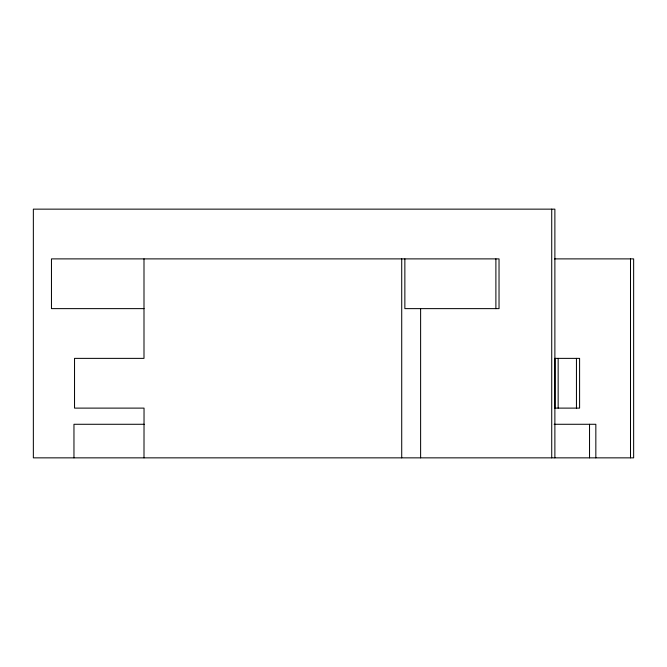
<?xml version="1.0" encoding="UTF-8"?>
<svg xmlns="http://www.w3.org/2000/svg" width="667" height="667" viewBox="0 0 667 667"><rect width="100%" height="100%" fill="white"/><g stroke="black" fill="none" stroke-linecap="round" stroke-linejoin="round"><path stroke-width="1" d="M554.46 258.888L633.65 258.888L633.65 457.854L33.35 457.854L33.35 209.146L554.877 209.146L554.877 457.854M144.055 308.629L51.459 308.629L51.459 258.888L499.033 258.888L499.033 308.629L404.861 308.629L404.861 258.888M554.777 358.371L579.598 358.371L579.598 408.112L554.777 408.112M144.214 424.279L73.962 424.279L73.962 457.854M554.16 424.279L595.839 424.279L595.839 457.854M630.498 258.888L630.498 457.854M589.536 424.279L589.536 457.854M576.446 358.371L576.446 408.112M558.154 358.371L558.154 408.112M555.002 358.371L555.002 408.112M551.726 209.146L551.726 457.854M495.889 258.888L495.889 308.629M420.619 308.888L420.619 457.854M401.717 258.888L401.717 457.854M143.997 258.888L143.997 358.371L74.537 358.371L74.537 408.112L144.039 408.112L143.997 457.854"/></g></svg>
